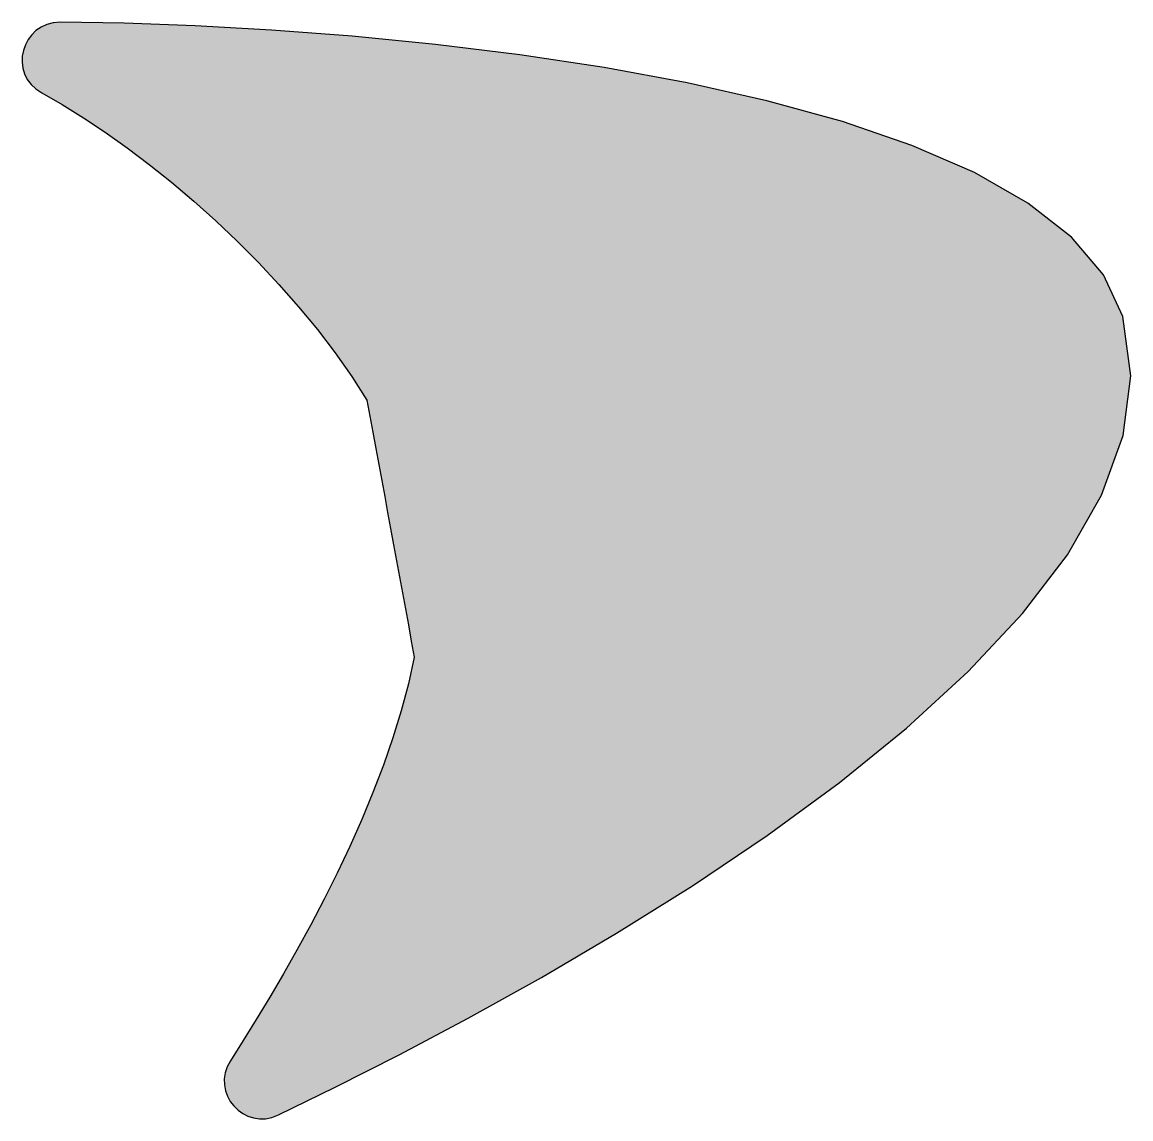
# Model space of a CAD drawing. Extents: x 120.7 to 135.4, y 33.5 to 48.
import ezdxf

# ---------------------------------------------------------------- set-up
doc = ezdxf.new("R2010")
doc.units = 0
doc.header["$MEASUREMENT"] = 0
doc.layers.add('_U_57FA_U_677F_U_5916_U_5F', color=7, linetype='CONTINUOUS')

msp = doc.modelspace()

# ---------------------------------------------------------------- hatches: boundary and pattern name
at = {"layer": '_U_57FA_U_677F_U_5916_U_5F'}
h = msp.add_hatch(color=254, dxfattribs=at)
h.dxf.hatch_style = 2
h.paths.add_polyline_path([(135.269, 44.102), (135.015, 44.655), (134.59, 45.157), (134.012, 45.608), (133.301, 46.013), (132.474, 46.372), (131.552, 46.689), (130.552, 46.965), (129.494, 47.203), (128.396, 47.405), (127.277, 47.574), (126.156, 47.711), (125.053, 47.819), (123.985, 47.9), (122.971, 47.957), (122.031, 47.992), (121.183, 48.006), (121.09, 47.999), (121.005, 47.977), (120.929, 47.942), (120.862, 47.896), (120.805, 47.84), (120.758, 47.777), (120.721, 47.707), (120.695, 47.632), (120.681, 47.554), (120.679, 47.475), (120.689, 47.397), (120.712, 47.321), (120.747, 47.248), (120.797, 47.181), (120.86, 47.121), (120.938, 47.069), (121.211, 46.914), (121.491, 46.74), (121.778, 46.549), (122.07, 46.342), (122.364, 46.119), (122.659, 45.883), (122.953, 45.634), (123.244, 45.373), (123.53, 45.101), (123.81, 44.82), (124.082, 44.53), (124.343, 44.233), (124.592, 43.93), (124.828, 43.622), (125.047, 43.31), (125.25, 42.995), (125.289, 42.782), (125.328, 42.569), (125.367, 42.356), (125.406, 42.143), (125.445, 41.93), (125.485, 41.718), (125.524, 41.505), (125.563, 41.292), (125.602, 41.079), (125.641, 40.866), (125.68, 40.653), (125.72, 40.441), (125.759, 40.228), (125.798, 40.015), (125.837, 39.802), (125.876, 39.589), (125.799, 39.235), (125.704, 38.878), (125.593, 38.517), (125.467, 38.156), (125.329, 37.794), (125.18, 37.434), (125.021, 37.078), (124.854, 36.725), (124.681, 36.379), (124.504, 36.04), (124.324, 35.71), (124.143, 35.389), (123.962, 35.081), (123.783, 34.785), (123.609, 34.504), (123.439, 34.238), (123.396, 34.158), (123.37, 34.077), (123.358, 33.996), (123.36, 33.916), (123.374, 33.84), (123.401, 33.767), (123.438, 33.699), (123.485, 33.638), (123.54, 33.584), (123.602, 33.538), (123.672, 33.503), (123.746, 33.479), (123.825, 33.467), (123.906, 33.469), (123.99, 33.485), (124.075, 33.518), (124.829, 33.886), (125.675, 34.316), (126.593, 34.802), (127.562, 35.341), (128.559, 35.928), (129.563, 36.556), (130.553, 37.222), (131.507, 37.921), (132.403, 38.648), (133.221, 39.397), (133.939, 40.165), (134.534, 40.945), (134.987, 41.734), (135.274, 42.526), (135.375, 43.317)])

# ---------------------------------------------------------------- linework, layer by layer
msp.add_lwpolyline([(135.269, 44.102), (135.015, 44.655), (134.59, 45.157), (134.012, 45.608), (133.301, 46.013), (132.474, 46.372), (131.552, 46.689), (130.552, 46.965), (129.494, 47.203), (128.396, 47.405), (127.277, 47.574), (126.156, 47.711), (125.053, 47.819), (123.985, 47.9), (122.971, 47.957), (122.031, 47.992), (121.183, 48.006), (121.09, 47.999), (121.005, 47.977), (120.929, 47.942), (120.862, 47.896), (120.805, 47.84), (120.758, 47.777), (120.721, 47.707), (120.695, 47.632), (120.681, 47.554), (120.679, 47.475), (120.689, 47.397), (120.712, 47.321), (120.747, 47.248), (120.797, 47.181), (120.86, 47.121), (120.938, 47.069), (121.211, 46.914), (121.491, 46.74), (121.778, 46.549), (122.07, 46.342), (122.364, 46.119), (122.659, 45.883), (122.953, 45.634), (123.244, 45.373), (123.53, 45.101), (123.81, 44.82), (124.082, 44.53), (124.343, 44.233), (124.592, 43.93), (124.828, 43.622), (125.047, 43.31), (125.25, 42.995), (125.289, 42.782), (125.328, 42.569), (125.367, 42.356), (125.406, 42.143), (125.445, 41.93), (125.485, 41.718), (125.524, 41.505), (125.563, 41.292), (125.602, 41.079), (125.641, 40.866), (125.68, 40.653), (125.72, 40.441), (125.759, 40.228), (125.798, 40.015), (125.837, 39.802), (125.876, 39.589), (125.799, 39.235), (125.704, 38.878), (125.593, 38.517), (125.467, 38.156), (125.329, 37.794), (125.18, 37.434), (125.021, 37.078), (124.854, 36.725), (124.681, 36.379), (124.504, 36.04), (124.324, 35.71), (124.143, 35.389), (123.962, 35.081), (123.783, 34.785), (123.609, 34.504), (123.439, 34.238), (123.396, 34.158), (123.37, 34.077), (123.358, 33.996), (123.36, 33.916), (123.374, 33.84), (123.401, 33.767), (123.438, 33.699), (123.485, 33.638), (123.54, 33.584), (123.602, 33.538), (123.672, 33.503), (123.746, 33.479), (123.825, 33.467), (123.906, 33.469), (123.99, 33.485), (124.075, 33.518), (124.829, 33.886), (125.675, 34.316), (126.593, 34.802), (127.562, 35.341), (128.559, 35.928), (129.563, 36.556), (130.553, 37.222), (131.507, 37.921), (132.403, 38.648), (133.221, 39.397), (133.939, 40.165), (134.534, 40.945), (134.987, 41.734), (135.274, 42.526), (135.375, 43.317), (135.269, 44.102), (135.269, 44.102)], dxfattribs=at)

doc.saveas('drawing.dxf')
